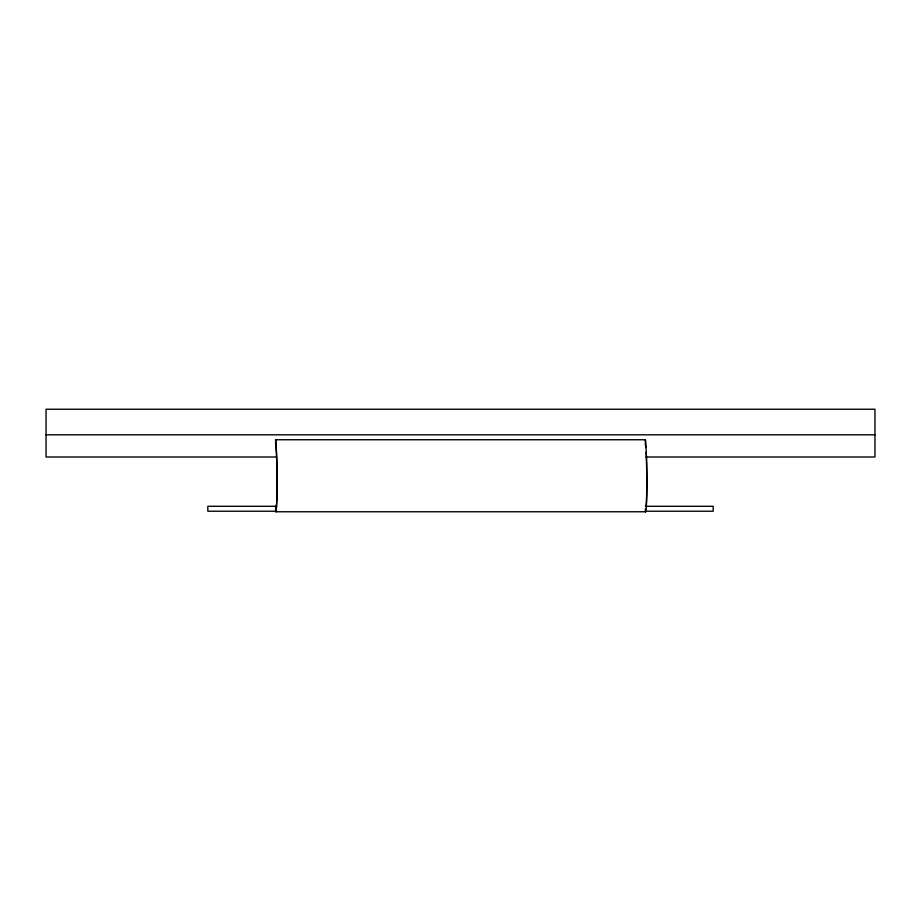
<?xml version="1.0" encoding="UTF-8"?>
<svg xmlns="http://www.w3.org/2000/svg" width="921" height="921" viewBox="0 0 921 921"><rect width="100%" height="100%" fill="white"/><g stroke="black" fill="none" stroke-linecap="round" stroke-linejoin="round"><path stroke-width="1.38" d="M46.05 434.816L874.95 434.816M275.621 439.743A36.38 1.324 89.6 0 1 276.968 482.259A36.38 1.324 89.6 0 1 275.621 511.224L275.621 506.297A31.556 1.485 89.4 0 0 277.14 482.259A31.556 1.485 89.4 0 0 275.621 444.67L275.621 439.743L645.379 439.743A36.38 1.324 89.6 0 1 646.738 482.259A36.38 1.324 89.6 0 1 645.379 511.224L713.176 511.224L713.176 506.297L645.379 506.297M276.3 457L46.05 457L46.05 409.235L874.95 409.235L874.95 457L646.139 457M276.737 506.297L207.824 506.297L207.824 511.224L276.737 511.224M275.966 511.765L645.736 511.765M645.379 439.743L645.379 444.67A31.556 1.485 89.4 0 1 645.782 447.479M645.379 508.76L645.379 511.224M646.151 452.188A31.556 1.485 89.4 0 1 646.151 505.56"/></g></svg>
